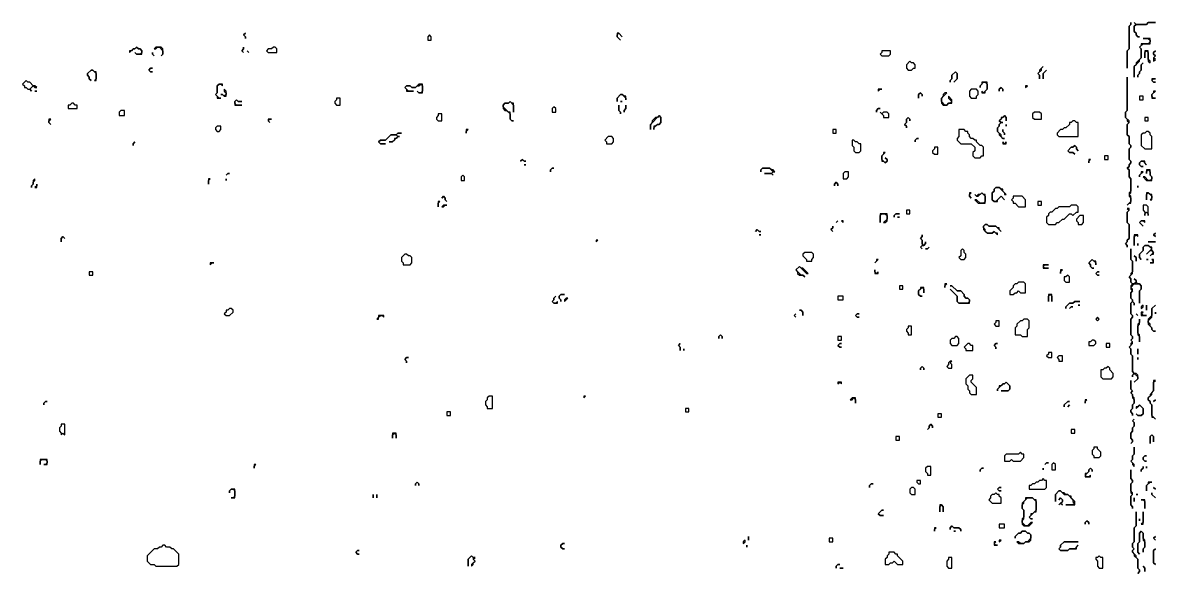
# Model space of a CAD drawing. Header units: metres. Extents: x 0 to 3575, y 1 to 2763.
# Drawn here: x 2929 to 3575, y 2448 to 2762 of the extents above; entities that cross this region are included whole.
import ezdxf

# ---------------------------------------------------------------- set-up
doc = ezdxf.new("R2010")
doc.units = ezdxf.units.M

msp = doc.modelspace()

# ---------------------------------------------------------------- linework, layer by layer
for points in [[(3561, 2762), (3561, 2761), (3560, 2760), (3560, 2747), (3559, 2746), (3559, 2736), (3559, 2746), (3560, 2747), (3560, 2760), (3561, 2761)], [(3563, 2762), (3564, 2761), (3563, 2760), (3563, 2757), (3564, 2756), (3564, 2755), (3565, 2754), (3566, 2754), (3565, 2754), (3564, 2755), (3564, 2756), (3563, 2757), (3563, 2760), (3564, 2761), (3570, 2761), (3571, 2762), (3575, 2762), (3571, 2762), (3570, 2761), (3564, 2761)], [(3056, 2756), (3055, 2755), (3056, 2754), (3056, 2753), (3056, 2754), (3055, 2755)], [(3058, 2754)], [(3161, 2755), (3160, 2754), (3160, 2752), (3162, 2752), (3162, 2754)], [(3268, 2756), (3268, 2754), (3270, 2752), (3268, 2754), (3268, 2755), (3269, 2756), (3271, 2754), (3269, 2756)], [(3568, 2753), (3571, 2753), (3572, 2752), (3572, 2751), (3571, 2750), (3567, 2750), (3567, 2749), (3566, 2748), (3567, 2747), (3567, 2742), (3564, 2739), (3564, 2738), (3563, 2737), (3563, 2731), (3563, 2737), (3566, 2740), (3566, 2741), (3567, 2742), (3567, 2747), (3566, 2748), (3568, 2750), (3572, 2750), (3572, 2753)], [(2994, 2748), (2993, 2747), (2992, 2747), (2991, 2746), (2990, 2746), (2990, 2745), (2992, 2747), (2993, 2747), (2994, 2748), (2995, 2747), (2996, 2747), (2997, 2746), (2997, 2745), (2996, 2744), (2994, 2744), (2993, 2745), (2994, 2744), (2997, 2744), (2997, 2746), (2996, 2747), (2995, 2747)], [(3005, 2748), (3004, 2747), (3005, 2747), (3006, 2748), (3007, 2748), (3009, 2746), (3009, 2744), (3008, 2743), (3009, 2744), (3009, 2747), (3008, 2748)], [(3055, 2748), (3055, 2747), (3054, 2746), (3055, 2745), (3054, 2746), (3055, 2747)], [(3057, 2746), (3058, 2745)], [(3058, 2748)], [(3072, 2748), (3071, 2747), (3069, 2747), (3068, 2746), (3069, 2745), (3074, 2745), (3074, 2747), (3073, 2748)], [(3419, 2746), (3419, 2745), (3418, 2744), (3419, 2743), (3423, 2743), (3424, 2744), (3424, 2746)], [(3569, 2746), (3569, 2742), (3569, 2745), (3570, 2746), (3571, 2745), (3571, 2740), (3572, 2739), (3572, 2740), (3571, 2741), (3571, 2746)], [(3575, 2746), (3574, 2745), (3574, 2744), (3575, 2743), (3574, 2742), (3574, 2740), (3575, 2741), (3574, 2742), (3575, 2743), (3574, 2744), (3574, 2745)], [(3003, 2745), (3003, 2744), (3004, 2743), (3003, 2744)], [(3006, 2745)], [(3435, 2740), (3433, 2738), (3433, 2736), (3434, 2735), (3436, 2735), (3437, 2736), (3438, 2736), (3438, 2738), (3437, 2739), (3436, 2739)], [(2968, 2735), (2966, 2733), (2966, 2732), (2967, 2731), (2967, 2730), (2968, 2729), (2967, 2730), (2967, 2731), (2966, 2732), (2966, 2733), (2968, 2735), (2969, 2735), (2971, 2733), (2971, 2730), (2970, 2729), (2971, 2729), (2971, 2734), (2970, 2734), (2969, 2735)], [(3002, 2736), (3001, 2735), (3002, 2734), (3003, 2734), (3002, 2734), (3001, 2735), (3002, 2736), (3003, 2736)], [(3461, 2734), (3459, 2732), (3459, 2730), (3458, 2729), (3458, 2728), (3458, 2729), (3459, 2730), (3459, 2732), (3461, 2734), (3462, 2733), (3462, 2730), (3460, 2728), (3462, 2730), (3462, 2733)], [(3511, 2737), (3509, 2735), (3509, 2734), (3508, 2733), (3509, 2732), (3509, 2730), (3509, 2732), (3508, 2733), (3510, 2735), (3510, 2736)], [(3513, 2735), (3511, 2733), (3511, 2730), (3511, 2733)], [(3513, 2737)], [(3559, 2734)], [(3568, 2739), (3567, 2738), (3567, 2735), (3566, 2734), (3566, 2733), (3565, 2732), (3565, 2731), (3565, 2732), (3566, 2733), (3566, 2734), (3567, 2735), (3567, 2738)], [(2931, 2729), (2929, 2727), (2930, 2726), (2930, 2725), (2931, 2725), (2932, 2724), (2933, 2724), (2934, 2723), (2933, 2724), (2935, 2726), (2936, 2725), (2937, 2725), (2936, 2726), (2935, 2726), (2933, 2728), (2932, 2728)], [(3041, 2727), (3040, 2726), (3040, 2722), (3039, 2721), (3040, 2720), (3040, 2719), (3042, 2719), (3041, 2719), (3039, 2721), (3040, 2722), (3040, 2726), (3041, 2727), (3042, 2727), (3043, 2726), (3043, 2727)], [(3155, 2727), (3153, 2725), (3151, 2725), (3150, 2726), (3148, 2726), (3147, 2725), (3148, 2724), (3148, 2723), (3152, 2723), (3149, 2723), (3147, 2725), (3148, 2726), (3150, 2726), (3151, 2725), (3153, 2725), (3154, 2726), (3155, 2726), (3156, 2727), (3157, 2726), (3157, 2723), (3156, 2722), (3155, 2722), (3154, 2723), (3155, 2722), (3157, 2722), (3157, 2727)], [(3476, 2728), (3476, 2727), (3475, 2726), (3475, 2725), (3475, 2726), (3477, 2728), (3478, 2728), (3479, 2727), (3479, 2724), (3477, 2722), (3476, 2723), (3476, 2722), (3478, 2722), (3478, 2723), (3479, 2724), (3479, 2728)], [(3559, 2731), (3559, 2712), (3558, 2711), (3558, 2708), (3559, 2707), (3559, 2706), (3560, 2705), (3559, 2704), (3559, 2698), (3560, 2697), (3560, 2693), (3561, 2692), (3561, 2691), (3560, 2690), (3560, 2684), (3561, 2683), (3561, 2682), (3560, 2681), (3560, 2680), (3559, 2679), (3560, 2678), (3560, 2674), (3561, 2673), (3561, 2666), (3560, 2665), (3560, 2663), (3561, 2662), (3561, 2660), (3559, 2658), (3560, 2659), (3561, 2659), (3561, 2663), (3560, 2664), (3561, 2665), (3561, 2673), (3560, 2674), (3560, 2678), (3559, 2679), (3560, 2680), (3560, 2681), (3561, 2682), (3561, 2683), (3560, 2684), (3560, 2690), (3561, 2691), (3561, 2692), (3560, 2693), (3560, 2697), (3559, 2698), (3559, 2704), (3560, 2705), (3560, 2706), (3558, 2708), (3558, 2711), (3559, 2712)], [(3573, 2730), (3573, 2729), (3574, 2728), (3575, 2728), (3574, 2728), (3573, 2729), (3574, 2730), (3575, 2730)], [(2936, 2723), (2937, 2723)], [(3044, 2724), (3044, 2723), (3045, 2722), (3045, 2721), (3044, 2720), (3043, 2721), (3042, 2721), (3043, 2721), (3044, 2720), (3045, 2720), (3045, 2723)], [(3042, 2723)], [(3270, 2721), (3268, 2719), (3268, 2717), (3268, 2719), (3270, 2721), (3271, 2721), (3273, 2719), (3273, 2718), (3273, 2720), (3272, 2720), (3271, 2721)], [(3417, 2724), (3417, 2723), (3418, 2724), (3419, 2724)], [(3419, 2722)], [(3441, 2722), (3440, 2721), (3440, 2719), (3440, 2721), (3441, 2722), (3442, 2721), (3442, 2720), (3442, 2721)], [(3455, 2722), (3454, 2721), (3454, 2720), (3453, 2719), (3453, 2716), (3454, 2715), (3456, 2715), (3457, 2716), (3459, 2716), (3459, 2718), (3457, 2720), (3457, 2719), (3459, 2717), (3458, 2716), (3457, 2716), (3456, 2715), (3455, 2715), (3453, 2717), (3453, 2719), (3456, 2722)], [(3470, 2724), (3469, 2723), (3469, 2720), (3470, 2719), (3473, 2719), (3473, 2720), (3474, 2721), (3474, 2723), (3473, 2724)], [(3487, 2725), (3486, 2724), (3486, 2723), (3486, 2724), (3487, 2725), (3488, 2724), (3488, 2723), (3488, 2724)], [(3501, 2726), (3501, 2725), (3502, 2726)], [(3566, 2720), (3566, 2718), (3568, 2718), (3568, 2720)], [(3574, 2723), (3574, 2722), (3573, 2721), (3573, 2719), (3575, 2719), (3574, 2719), (3573, 2720), (3573, 2721), (3575, 2723)], [(2957, 2716), (2956, 2715), (2955, 2715), (2955, 2713), (2960, 2713), (2960, 2715), (2959, 2715), (2958, 2716)], [(3051, 2718), (3050, 2717), (3050, 2715), (3054, 2715), (3051, 2715), (3050, 2716), (3050, 2717), (3051, 2718), (3052, 2717), (3054, 2717), (3052, 2717)], [(3108, 2719), (3108, 2718), (3107, 2717), (3107, 2716), (3108, 2715), (3110, 2715), (3110, 2719)], [(3207, 2717), (3206, 2716), (3204, 2716), (3203, 2715), (3203, 2713), (3204, 2712), (3205, 2712), (3207, 2710), (3207, 2707), (3208, 2706), (3209, 2706), (3208, 2706), (3207, 2707), (3207, 2711), (3206, 2711), (3203, 2714), (3203, 2715), (3204, 2716), (3206, 2716), (3207, 2717), (3209, 2715), (3209, 2711), (3209, 2716), (3208, 2716)], [(3232, 2714), (3231, 2713), (3231, 2711), (3233, 2711), (3233, 2713)], [(3269, 2715), (3269, 2712), (3270, 2711), (3270, 2710), (3270, 2711), (3269, 2712)], [(3270, 2717), (3271, 2717)], [(3271, 2715)], [(3273, 2715), (3273, 2713), (3272, 2712), (3272, 2711), (3272, 2712), (3273, 2713)], [(2944, 2707), (2944, 2705), (2945, 2704), (2944, 2705), (2944, 2706), (2945, 2707)], [(2985, 2712), (2984, 2711), (2984, 2709), (2987, 2709), (2987, 2712)], [(3069, 2707), (3069, 2706), (3070, 2705), (3069, 2706), (3070, 2707), (3071, 2707)], [(3166, 2710), (3166, 2709), (3165, 2708), (3165, 2707), (3166, 2706), (3168, 2706), (3168, 2710)], [(3292, 2709), (3291, 2708), (3290, 2708), (3288, 2706), (3288, 2705), (3287, 2704), (3287, 2701), (3287, 2704), (3292, 2709), (3293, 2708), (3293, 2705), (3292, 2704), (3291, 2704), (3290, 2703), (3289, 2703), (3289, 2701), (3289, 2702), (3291, 2704), (3292, 2704), (3293, 2705), (3293, 2708)], [(3417, 2713), (3416, 2712), (3416, 2711), (3416, 2712), (3417, 2713), (3418, 2713)], [(3418, 2711), (3420, 2709), (3420, 2708), (3423, 2708), (3423, 2710), (3422, 2711), (3420, 2711), (3419, 2710)], [(3434, 2708), (3433, 2707), (3433, 2705), (3432, 2704), (3433, 2703), (3433, 2702), (3433, 2703), (3432, 2704), (3433, 2705), (3433, 2707), (3434, 2708), (3435, 2707), (3435, 2706), (3435, 2707)], [(3489, 2709), (3488, 2708), (3487, 2708), (3487, 2707), (3486, 2706), (3487, 2705), (3486, 2704), (3486, 2703), (3485, 2702), (3485, 2700), (3486, 2699), (3486, 2698), (3488, 2696), (3489, 2696), (3488, 2696), (3487, 2697), (3487, 2698), (3485, 2700), (3485, 2702), (3486, 2703), (3486, 2704), (3487, 2705), (3488, 2705), (3487, 2705), (3486, 2706), (3489, 2709), (3490, 2708), (3490, 2706), (3490, 2708)], [(3506, 2711), (3505, 2710), (3505, 2708), (3506, 2707), (3510, 2707), (3510, 2710), (3509, 2711)], [(3569, 2708), (3569, 2706), (3571, 2706), (3571, 2708)], [(2946, 2702)], [(2947, 2705)], [(3040, 2703), (3039, 2702), (3039, 2701), (3040, 2700), (3041, 2700), (3042, 2701), (3042, 2703)], [(3182, 2701), (3182, 2699), (3182, 2700), (3183, 2701)], [(3391, 2701), (3391, 2699), (3393, 2699), (3393, 2701)], [(3463, 2701), (3463, 2697), (3462, 2696), (3462, 2695), (3464, 2693), (3470, 2693), (3472, 2691), (3472, 2689), (3471, 2688), (3471, 2686), (3472, 2685), (3475, 2685), (3476, 2686), (3477, 2686), (3477, 2691), (3476, 2692), (3475, 2692), (3473, 2694), (3473, 2695), (3472, 2695), (3471, 2696), (3470, 2696), (3469, 2697), (3469, 2698), (3468, 2699), (3468, 2700), (3467, 2700), (3466, 2701)], [(3488, 2701), (3488, 2700), (3489, 2699), (3489, 2698), (3489, 2699), (3488, 2700)], [(3490, 2704), (3490, 2703)], [(3528, 2706), (3527, 2705), (3526, 2705), (3526, 2704), (3524, 2702), (3523, 2702), (3522, 2701), (3521, 2701), (3519, 2699), (3519, 2698), (3520, 2697), (3531, 2697), (3531, 2705), (3530, 2705), (3529, 2706)], [(2993, 2694), (2992, 2693), (2992, 2692), (2992, 2693)], [(2995, 2695)], [(3143, 2699), (3142, 2698), (3139, 2698), (3136, 2695), (3133, 2695), (3132, 2694), (3133, 2693), (3136, 2693), (3133, 2693), (3132, 2694), (3133, 2695), (3136, 2695), (3139, 2698), (3142, 2698), (3143, 2697), (3142, 2696), (3141, 2696), (3141, 2695), (3140, 2694), (3138, 2694), (3140, 2694), (3143, 2697), (3144, 2697), (3143, 2697), (3142, 2698), (3143, 2699), (3145, 2699)], [(3263, 2697), (3261, 2695), (3262, 2694), (3262, 2693), (3265, 2693), (3266, 2694), (3266, 2696), (3265, 2697)], [(3396, 2694)], [(3398, 2696)], [(3402, 2695), (3402, 2692), (3403, 2691), (3403, 2689), (3404, 2688), (3406, 2688), (3407, 2689), (3407, 2693), (3406, 2693), (3405, 2694), (3404, 2694), (3403, 2695)], [(3439, 2696), (3438, 2695), (3438, 2694), (3438, 2695), (3439, 2696), (3440, 2696)], [(3440, 2694)], [(3488, 2694), (3488, 2693), (3490, 2693), (3490, 2694), (3489, 2693)], [(3570, 2700), (3569, 2699), (3568, 2699), (3567, 2698), (3567, 2692), (3569, 2690), (3573, 2690), (3573, 2697), (3572, 2698), (3572, 2699), (3571, 2700)], [(3420, 2688), (3420, 2687), (3419, 2686), (3419, 2683), (3420, 2683), (3421, 2682), (3422, 2683), (3422, 2684), (3421, 2685), (3422, 2684), (3422, 2683), (3421, 2682), (3419, 2684), (3419, 2686), (3421, 2688)], [(3449, 2691), (3449, 2690), (3448, 2689), (3448, 2688), (3449, 2687), (3451, 2687), (3451, 2691)], [(3529, 2692), (3528, 2691), (3527, 2691), (3525, 2689), (3526, 2688), (3528, 2688), (3529, 2687), (3528, 2688), (3526, 2688), (3525, 2689), (3527, 2691), (3528, 2691), (3529, 2692), (3530, 2691), (3530, 2690), (3531, 2689), (3530, 2690), (3530, 2691)], [(3214, 2684), (3213, 2683), (3214, 2684), (3215, 2683), (3216, 2683), (3215, 2683)], [(3215, 2681), (3216, 2681)], [(3531, 2687)], [(3537, 2684), (3537, 2682), (3537, 2683), (3538, 2684)], [(3546, 2686), (3546, 2684), (3548, 2684), (3548, 2686)], [(3567, 2683), (3566, 2682), (3566, 2681), (3567, 2680), (3568, 2680), (3567, 2680), (3566, 2681), (3566, 2682), (3567, 2683), (3568, 2683), (3570, 2681), (3569, 2682), (3569, 2683)], [(3046, 2676), (3045, 2675), (3046, 2676), (3047, 2676)], [(3180, 2675), (3179, 2674), (3179, 2672), (3181, 2672), (3181, 2674)], [(3231, 2679), (3230, 2678), (3230, 2677), (3230, 2678), (3231, 2679), (3232, 2679)], [(3232, 2677)], [(3351, 2679), (3350, 2678), (3350, 2677), (3350, 2678), (3351, 2679), (3355, 2679), (3357, 2677), (3356, 2676), (3352, 2676), (3356, 2676), (3357, 2675), (3356, 2676), (3357, 2677), (3358, 2677), (3357, 2678), (3356, 2678), (3355, 2679)], [(3359, 2675)], [(3398, 2677), (3397, 2676), (3397, 2673), (3399, 2673), (3400, 2674), (3400, 2677)], [(3567, 2677), (3567, 2676), (3566, 2675), (3566, 2674), (3566, 2675), (3568, 2677)], [(3570, 2678), (3570, 2676), (3570, 2677), (3571, 2678), (3572, 2677), (3572, 2675), (3573, 2674), (3573, 2673), (3572, 2672), (3571, 2672), (3569, 2674), (3568, 2674), (3570, 2672), (3573, 2672), (3573, 2674), (3572, 2675), (3572, 2678)], [(2936, 2673), (2935, 2672), (2935, 2670), (2934, 2669), (2934, 2668), (2934, 2669), (2935, 2670), (2935, 2671), (2936, 2672)], [(2937, 2670), (2937, 2669), (2936, 2668), (2937, 2668)], [(3035, 2673), (3035, 2670), (3035, 2672), (3036, 2673)], [(3037, 2671)], [(3045, 2673), (3045, 2672)], [(3393, 2671), (3392, 2670), (3392, 2669), (3392, 2670), (3393, 2671), (3394, 2670), (3394, 2669), (3394, 2670)], [(3484, 2668), (3483, 2667), (3483, 2666), (3482, 2665), (3482, 2661), (3483, 2660), (3485, 2660), (3485, 2661), (3487, 2663), (3489, 2661), (3487, 2663), (3484, 2660), (3483, 2660), (3482, 2661), (3482, 2665), (3483, 2666), (3483, 2667), (3484, 2668), (3486, 2668), (3489, 2665), (3489, 2664), (3490, 2664), (3488, 2666), (3488, 2667), (3487, 2667), (3486, 2668)], [(3565, 2671)], [(3565, 2669), (3565, 2668)], [(3169, 2663), (3168, 2662), (3169, 2663), (3170, 2662), (3170, 2661), (3171, 2660), (3170, 2661), (3170, 2662)], [(3462, 2662)], [(3464, 2662)], [(3469, 2665), (3469, 2663), (3470, 2662), (3469, 2663), (3469, 2664), (3470, 2665)], [(3476, 2665), (3475, 2664), (3474, 2664), (3473, 2663), (3472, 2664), (3473, 2663), (3474, 2663), (3476, 2665), (3478, 2663), (3478, 2660), (3477, 2659), (3475, 2659), (3473, 2661), (3472, 2661), (3474, 2659), (3478, 2659), (3478, 2664), (3477, 2664)], [(3494, 2663), (3494, 2662), (3493, 2661), (3494, 2660), (3494, 2659), (3495, 2659), (3497, 2657), (3501, 2657), (3501, 2661), (3499, 2663)], [(3570, 2665), (3570, 2661), (3570, 2664), (3571, 2665), (3573, 2663), (3573, 2662), (3572, 2661), (3573, 2661), (3573, 2664), (3572, 2664), (3571, 2665)], [(3166, 2660), (3166, 2657), (3166, 2659), (3167, 2660)], [(3169, 2658), (3168, 2657), (3169, 2657), (3170, 2658), (3171, 2658)], [(3462, 2660)], [(3464, 2660)], [(3508, 2660), (3508, 2658), (3510, 2658), (3510, 2660)], [(3527, 2658), (3526, 2657), (3520, 2657), (3519, 2656), (3518, 2656), (3516, 2654), (3515, 2654), (3514, 2653), (3514, 2652), (3513, 2651), (3513, 2648), (3514, 2647), (3518, 2647), (3519, 2648), (3520, 2648), (3522, 2650), (3523, 2650), (3526, 2653), (3527, 2653), (3528, 2652), (3530, 2654), (3531, 2654), (3531, 2657), (3530, 2658)], [(3559, 2656), (3560, 2655), (3559, 2654), (3559, 2648), (3560, 2647), (3560, 2639), (3559, 2638), (3559, 2637), (3558, 2636), (3559, 2635), (3559, 2634), (3559, 2635), (3558, 2636), (3559, 2637), (3559, 2638), (3560, 2639), (3560, 2647), (3559, 2648), (3559, 2654), (3560, 2655), (3560, 2656)], [(3568, 2658), (3568, 2655), (3569, 2654), (3569, 2652), (3569, 2653), (3570, 2654), (3571, 2653), (3571, 2652), (3571, 2657), (3570, 2658)], [(3394, 2649), (3393, 2648)], [(3396, 2649), (3397, 2648), (3397, 2649)], [(3418, 2653), (3418, 2648), (3418, 2652), (3419, 2653), (3421, 2653), (3422, 2652), (3422, 2650), (3420, 2648), (3421, 2648), (3422, 2649), (3422, 2653)], [(3427, 2653), (3426, 2652), (3426, 2651), (3426, 2652), (3427, 2653), (3429, 2653)], [(3428, 2651), (3429, 2651)], [(3433, 2655), (3433, 2653), (3435, 2653), (3435, 2655)], [(3532, 2652), (3530, 2650), (3530, 2649), (3531, 2648), (3531, 2647), (3533, 2647), (3534, 2648), (3534, 2652)], [(3567, 2649), (3566, 2648), (3568, 2646), (3566, 2648), (3567, 2649), (3568, 2649), (3569, 2648), (3569, 2649)], [(3348, 2644), (3347, 2643), (3348, 2644), (3349, 2643), (3350, 2643), (3349, 2643)], [(3391, 2646), (3391, 2645), (3390, 2644), (3391, 2643), (3390, 2644), (3391, 2645)], [(3393, 2644)], [(3395, 2644)], [(3478, 2647), (3477, 2646), (3477, 2644), (3479, 2642), (3482, 2642), (3483, 2643), (3485, 2641), (3485, 2642), (3484, 2642), (3483, 2643), (3482, 2642), (3479, 2642), (3478, 2643), (3478, 2644), (3477, 2645), (3477, 2646), (3478, 2647), (3479, 2647), (3480, 2646), (3484, 2646), (3487, 2643), (3486, 2644), (3486, 2645), (3485, 2645), (3484, 2646), (3480, 2646), (3479, 2647)], [(2952, 2640), (2951, 2639), (2951, 2637), (2951, 2639), (2952, 2640), (2953, 2639)], [(3256, 2638), (3256, 2637), (3257, 2638)], [(3349, 2641), (3350, 2641)], [(3442, 2641), (3442, 2640), (3441, 2639), (3442, 2638), (3442, 2635), (3441, 2634), (3442, 2633), (3441, 2634), (3442, 2635), (3443, 2635), (3444, 2636), (3444, 2637), (3444, 2636), (3443, 2635), (3442, 2636), (3442, 2638), (3441, 2639), (3442, 2640)], [(3444, 2641)], [(3446, 2636)], [(3487, 2641)], [(3563, 2641), (3563, 2635), (3563, 2640), (3564, 2641), (3565, 2640), (3565, 2641)], [(3565, 2636), (3565, 2635)], [(3571, 2637), (3575, 2637)], [(3575, 2642), (3574, 2641), (3575, 2640), (3574, 2641)], [(3147, 2630), (3145, 2628), (3145, 2626), (3146, 2625), (3146, 2624), (3150, 2624), (3151, 2625), (3151, 2628), (3150, 2629), (3149, 2629), (3148, 2630)], [(3375, 2631), (3374, 2630), (3374, 2629), (3376, 2627), (3376, 2626), (3379, 2626), (3379, 2627), (3380, 2628), (3380, 2630), (3379, 2631)], [(3446, 2634), (3445, 2633), (3444, 2633), (3445, 2633)], [(3465, 2633), (3464, 2632), (3464, 2629), (3463, 2628), (3464, 2627), (3466, 2627), (3467, 2628), (3467, 2630), (3466, 2631), (3466, 2632)], [(3561, 2633), (3561, 2627), (3562, 2626), (3562, 2620), (3561, 2619), (3561, 2618), (3560, 2617), (3561, 2616), (3561, 2614), (3562, 2613), (3561, 2612), (3561, 2610), (3562, 2609), (3561, 2608), (3561, 2605), (3562, 2604), (3562, 2603), (3561, 2602), (3561, 2596), (3562, 2595), (3562, 2594), (3561, 2593), (3561, 2584), (3562, 2583), (3562, 2582), (3561, 2581), (3562, 2580), (3561, 2579), (3561, 2578), (3560, 2577), (3561, 2576), (3561, 2573), (3562, 2572), (3562, 2563), (3563, 2562), (3562, 2561), (3562, 2560), (3562, 2561), (3563, 2562), (3565, 2560), (3565, 2559), (3563, 2557), (3565, 2559), (3565, 2561), (3564, 2562), (3563, 2562), (3562, 2563), (3562, 2572), (3561, 2573), (3561, 2576), (3560, 2577), (3562, 2579), (3562, 2580), (3561, 2581), (3562, 2582), (3562, 2583), (3561, 2584), (3561, 2593), (3562, 2594), (3562, 2595), (3561, 2596), (3561, 2602), (3562, 2603), (3563, 2602), (3563, 2601), (3563, 2602), (3562, 2603), (3562, 2604), (3561, 2605), (3561, 2608), (3562, 2609), (3562, 2610), (3561, 2611), (3563, 2613), (3566, 2613), (3567, 2612), (3567, 2610), (3566, 2609), (3566, 2602), (3566, 2609), (3567, 2610), (3567, 2612), (3566, 2613), (3565, 2613), (3564, 2614), (3564, 2615), (3563, 2616), (3564, 2615), (3564, 2614), (3563, 2613), (3562, 2613), (3561, 2614), (3561, 2616), (3560, 2617), (3562, 2619), (3562, 2626), (3561, 2627)], [(3569, 2635), (3568, 2634), (3568, 2632), (3566, 2630), (3566, 2628), (3567, 2627), (3566, 2628), (3566, 2630), (3568, 2632), (3568, 2634), (3569, 2635), (3571, 2635), (3573, 2633), (3570, 2630), (3572, 2632), (3573, 2632), (3574, 2631), (3572, 2629), (3573, 2630), (3574, 2630), (3574, 2631), (3573, 2632), (3573, 2634), (3572, 2634), (3571, 2635)], [(3575, 2633)], [(3036, 2625), (3036, 2624), (3037, 2625), (3038, 2625)], [(3372, 2623), (3370, 2621), (3371, 2620), (3371, 2619), (3372, 2618), (3374, 2618), (3375, 2617), (3374, 2618), (3373, 2618), (3370, 2621), (3372, 2623), (3376, 2619), (3377, 2619), (3374, 2622), (3373, 2622)], [(3416, 2627), (3416, 2626), (3415, 2625), (3417, 2627)], [(3511, 2624), (3511, 2622), (3514, 2622), (3512, 2622), (3511, 2623), (3512, 2624), (3514, 2624)], [(3539, 2627), (3537, 2625), (3538, 2624), (3538, 2623), (3539, 2622), (3540, 2622), (3539, 2622), (3538, 2623), (3538, 2624), (3537, 2625), (3539, 2627), (3541, 2625), (3541, 2624), (3541, 2626), (3540, 2626)], [(3563, 2629), (3564, 2628), (3564, 2626), (3564, 2628)], [(3570, 2627), (3571, 2627)], [(3573, 2627), (3574, 2626), (3573, 2625), (3572, 2625), (3574, 2625), (3574, 2627)], [(2967, 2620), (2967, 2618), (2969, 2618), (2969, 2620)], [(3377, 2617)], [(3415, 2621), (3415, 2619), (3417, 2619), (3417, 2620), (3416, 2619), (3415, 2620)], [(3521, 2621), (3521, 2619), (3521, 2620), (3522, 2621)], [(3525, 2618), (3524, 2617), (3523, 2617), (3523, 2615), (3524, 2614), (3526, 2614), (3526, 2617)], [(3542, 2620), (3541, 2619), (3542, 2618), (3543, 2618), (3542, 2618), (3541, 2619), (3542, 2620), (3543, 2620)], [(3429, 2612), (3429, 2610), (3431, 2610), (3431, 2612)], [(3441, 2611), (3441, 2610), (3440, 2609), (3440, 2607), (3441, 2606), (3442, 2606), (3441, 2606), (3440, 2607), (3440, 2609), (3442, 2611), (3443, 2610), (3443, 2608), (3443, 2611)], [(3455, 2613), (3455, 2611), (3455, 2612), (3456, 2613)], [(3458, 2612), (3459, 2612), (3462, 2609), (3464, 2609), (3466, 2607), (3466, 2606), (3467, 2605), (3468, 2605), (3469, 2604), (3469, 2603), (3468, 2602), (3463, 2602), (3462, 2603), (3462, 2606), (3458, 2610), (3462, 2606), (3462, 2603), (3463, 2602), (3469, 2602), (3469, 2604), (3468, 2605), (3467, 2605), (3466, 2606), (3466, 2607), (3464, 2609), (3462, 2609), (3459, 2612)], [(3497, 2614), (3496, 2613), (3495, 2613), (3494, 2612), (3494, 2611), (3492, 2609), (3492, 2607), (3494, 2607), (3495, 2608), (3496, 2608), (3497, 2609), (3498, 2608), (3501, 2608), (3501, 2613), (3500, 2614)], [(3233, 2606), (3232, 2605), (3232, 2604), (3231, 2603), (3232, 2602), (3234, 2602), (3234, 2603), (3233, 2602), (3232, 2602), (3231, 2603), (3232, 2604), (3232, 2605)], [(3236, 2607), (3235, 2606), (3235, 2605), (3236, 2604), (3236, 2603), (3236, 2604), (3235, 2605), (3235, 2606), (3236, 2607), (3238, 2607)], [(3239, 2605), (3238, 2604), (3238, 2603), (3240, 2605)], [(3240, 2607)], [(3394, 2606), (3394, 2604), (3397, 2604), (3397, 2606)], [(3514, 2607), (3514, 2603), (3514, 2606), (3515, 2607), (3516, 2606), (3516, 2603), (3516, 2607)], [(3047, 2599), (3046, 2598), (3045, 2598), (3045, 2597), (3044, 2596), (3045, 2595), (3047, 2595), (3049, 2597), (3049, 2598), (3048, 2599)], [(3372, 2598), (3373, 2598), (3374, 2597), (3374, 2595), (3374, 2597), (3373, 2598)], [(3529, 2603), (3528, 2602), (3526, 2602), (3524, 2600), (3524, 2599), (3524, 2600), (3526, 2602), (3528, 2602), (3529, 2603), (3532, 2603)], [(3527, 2600), (3526, 2599), (3527, 2600), (3528, 2600)], [(3531, 2601), (3532, 2601)], [(3565, 2599)], [(3568, 2601), (3567, 2600), (3567, 2599), (3568, 2600)], [(3567, 2597), (3567, 2595), (3570, 2595), (3568, 2595), (3567, 2596), (3568, 2597)], [(3570, 2601), (3570, 2598)], [(3575, 2601), (3573, 2599), (3573, 2595), (3571, 2593), (3571, 2590), (3573, 2588), (3573, 2587), (3574, 2586), (3575, 2586), (3574, 2586), (3573, 2587), (3573, 2588), (3572, 2589), (3572, 2590), (3571, 2591), (3571, 2592), (3573, 2594), (3573, 2599)], [(3575, 2597), (3575, 2596)], [(3132, 2595), (3132, 2594), (3131, 2593), (3132, 2593), (3132, 2594), (3133, 2595), (3134, 2595), (3135, 2594), (3135, 2595)], [(3131, 2591)], [(3133, 2591)], [(3370, 2596), (3369, 2595), (3370, 2594), (3369, 2595)], [(3372, 2596)], [(3372, 2594)], [(3405, 2596), (3404, 2595), (3405, 2594), (3406, 2594), (3405, 2594), (3404, 2595), (3405, 2596), (3406, 2596)], [(3484, 2592), (3484, 2591), (3483, 2590), (3484, 2589), (3486, 2589), (3486, 2592)], [(3500, 2593), (3499, 2592), (3498, 2592), (3496, 2590), (3496, 2589), (3495, 2588), (3495, 2584), (3498, 2584), (3499, 2583), (3502, 2583), (3502, 2587), (3503, 2588), (3503, 2592), (3502, 2593)], [(3542, 2594), (3541, 2593), (3542, 2592), (3543, 2593)], [(3545, 2592)], [(3564, 2596), (3565, 2595)], [(3566, 2593), (3566, 2591), (3565, 2590), (3565, 2584), (3566, 2583), (3566, 2580), (3566, 2584), (3565, 2585), (3565, 2589), (3566, 2590)], [(3327, 2584), (3326, 2583), (3326, 2582), (3326, 2583), (3327, 2584), (3328, 2583), (3328, 2582), (3328, 2583)], [(3434, 2589), (3434, 2588), (3433, 2587), (3433, 2586), (3434, 2585), (3434, 2584), (3436, 2584), (3436, 2589)], [(3304, 2579), (3303, 2578), (3304, 2577), (3304, 2575), (3304, 2577), (3303, 2578)], [(3306, 2579)], [(3394, 2583), (3394, 2581), (3396, 2581), (3396, 2583)], [(3395, 2579), (3394, 2578), (3395, 2577), (3396, 2577), (3395, 2577), (3394, 2578), (3395, 2579), (3396, 2579)], [(3461, 2583), (3460, 2582), (3459, 2582), (3458, 2581), (3458, 2579), (3459, 2578), (3462, 2578), (3463, 2579), (3463, 2582), (3462, 2583)], [(3468, 2579), (3466, 2577), (3467, 2576), (3467, 2575), (3471, 2575), (3471, 2578), (3470, 2578), (3469, 2579)], [(3484, 2579), (3483, 2578), (3484, 2577), (3484, 2576), (3484, 2577), (3483, 2578), (3484, 2579), (3485, 2579)], [(3539, 2581), (3538, 2580), (3537, 2580), (3537, 2578), (3540, 2578), (3541, 2579), (3541, 2580), (3540, 2581)], [(3547, 2579), (3547, 2577), (3549, 2577), (3549, 2579)], [(3306, 2576), (3306, 2575)], [(3514, 2574), (3514, 2573), (3513, 2572), (3514, 2571), (3516, 2571), (3516, 2574)], [(3520, 2572), (3519, 2571), (3520, 2570), (3520, 2569), (3522, 2569), (3522, 2572)], [(3565, 2576), (3565, 2573)], [(3148, 2571), (3147, 2570), (3148, 2569), (3148, 2568), (3148, 2569), (3147, 2570), (3148, 2571), (3149, 2571)], [(3442, 2566), (3441, 2565), (3441, 2564), (3441, 2565), (3442, 2566), (3443, 2565), (3443, 2564), (3443, 2565)], [(3458, 2569), (3457, 2568), (3457, 2567), (3456, 2566), (3457, 2565), (3459, 2565), (3459, 2567), (3458, 2568), (3459, 2569)], [(3548, 2566), (3547, 2565), (3546, 2565), (3545, 2564), (3544, 2564), (3544, 2560), (3545, 2559), (3550, 2559), (3551, 2560), (3551, 2562), (3549, 2564), (3549, 2565)], [(3565, 2571), (3565, 2570)], [(3469, 2561), (3467, 2559), (3467, 2556), (3468, 2555), (3468, 2553), (3469, 2552), (3469, 2551), (3470, 2550), (3473, 2550), (3473, 2554), (3470, 2557), (3470, 2558), (3471, 2559), (3471, 2561)], [(3392, 2554)], [(3394, 2557), (3394, 2556), (3395, 2557), (3396, 2556), (3396, 2557)], [(3396, 2554)], [(3490, 2557), (3489, 2556), (3488, 2556), (3487, 2555), (3486, 2555), (3486, 2554), (3485, 2553), (3485, 2552), (3485, 2553), (3488, 2556), (3489, 2556), (3490, 2557), (3492, 2555), (3492, 2553), (3491, 2552), (3487, 2552), (3491, 2552), (3492, 2553), (3492, 2555)], [(3561, 2558), (3561, 2553), (3562, 2552), (3561, 2551), (3562, 2550), (3562, 2548), (3563, 2547), (3563, 2545), (3562, 2544), (3562, 2542), (3561, 2541), (3561, 2540), (3562, 2539), (3562, 2538), (3562, 2539), (3561, 2540), (3561, 2541), (3562, 2542), (3562, 2544), (3563, 2545), (3563, 2548), (3562, 2549), (3562, 2550), (3561, 2551), (3562, 2552), (3561, 2553)], [(3574, 2558), (3574, 2552), (3572, 2550), (3572, 2549), (3571, 2548), (3571, 2547), (3572, 2546), (3572, 2545), (3573, 2544), (3573, 2537), (3574, 2537), (3575, 2536), (3573, 2538), (3573, 2544), (3572, 2545), (3572, 2546), (3571, 2547), (3571, 2548), (3573, 2550), (3573, 2551), (3574, 2552), (3574, 2557), (3575, 2558)], [(2942, 2546), (2941, 2545), (2941, 2544), (2941, 2545), (2942, 2546), (2943, 2546)], [(3195, 2549), (3194, 2548), (3194, 2547), (3193, 2546), (3193, 2544), (3194, 2543), (3194, 2542), (3197, 2542), (3197, 2549)], [(3249, 2549), (3249, 2548), (3250, 2549)], [(3402, 2548), (3401, 2547), (3402, 2547), (3403, 2548), (3404, 2547), (3404, 2545), (3404, 2548)], [(3525, 2546), (3523, 2544), (3523, 2543), (3523, 2544), (3525, 2546), (3526, 2546)], [(3535, 2547), (3535, 2545), (3535, 2546), (3536, 2547)], [(3575, 2547), (3574, 2546)], [(3575, 2549)], [(2943, 2544)], [(3171, 2540), (3171, 2538), (3173, 2538), (3173, 2540)], [(3307, 2542), (3307, 2540), (3309, 2540), (3309, 2542)], [(3400, 2544)], [(3400, 2542)], [(3400, 2540)], [(3402, 2544)], [(3402, 2540)], [(3403, 2542)], [(3451, 2539), (3451, 2537), (3453, 2537), (3453, 2539)], [(3526, 2544), (3525, 2543)], [(3566, 2544), (3565, 2543), (3564, 2543), (3564, 2542), (3566, 2544), (3568, 2542), (3568, 2539), (3567, 2538), (3565, 2538), (3564, 2539), (3565, 2538), (3567, 2538), (3568, 2539), (3568, 2542)], [(3575, 2539)], [(2951, 2533), (2951, 2532), (2950, 2531), (2950, 2529), (2951, 2528), (2951, 2527), (2952, 2528), (2953, 2527), (2953, 2533)], [(3447, 2533), (3446, 2532), (3446, 2531), (3445, 2530), (3446, 2531), (3446, 2532), (3447, 2533), (3448, 2532), (3448, 2531), (3448, 2532)], [(3563, 2536), (3562, 2535), (3563, 2534), (3563, 2532), (3562, 2531), (3562, 2529), (3561, 2528), (3561, 2525), (3562, 2524), (3562, 2523), (3561, 2522), (3562, 2523), (3562, 2524), (3561, 2525), (3561, 2528), (3562, 2529), (3562, 2531), (3563, 2532), (3563, 2534), (3562, 2535)], [(3140, 2528), (3140, 2525), (3140, 2527), (3141, 2528), (3142, 2527), (3142, 2525), (3142, 2528)], [(3427, 2526), (3427, 2524), (3429, 2524), (3429, 2526)], [(3527, 2530), (3527, 2528), (3529, 2528), (3529, 2530)], [(3573, 2527), (3572, 2526), (3572, 2522), (3572, 2526), (3573, 2527), (3574, 2526), (3574, 2523), (3574, 2526)], [(3540, 2520), (3540, 2519), (3539, 2518), (3539, 2516), (3540, 2515), (3540, 2514), (3543, 2514), (3544, 2515), (3544, 2517), (3542, 2519), (3542, 2520)], [(3563, 2520), (3563, 2516), (3562, 2515), (3562, 2513), (3561, 2512), (3562, 2511), (3562, 2510), (3563, 2509), (3563, 2510), (3561, 2512), (3562, 2513), (3562, 2515), (3563, 2516)], [(2939, 2513), (2939, 2510), (2939, 2512), (2940, 2513), (2942, 2513), (2943, 2512), (2943, 2511), (2942, 2510), (2941, 2510), (2943, 2510), (2943, 2513)], [(3016, 2515)], [(3016, 2513)], [(3018, 2515)], [(3018, 2513)], [(3024, 2519)], [(3026, 2519)], [(3498, 2517), (3497, 2516), (3490, 2516), (3489, 2515), (3489, 2512), (3492, 2512), (3493, 2513), (3494, 2512), (3498, 2512), (3500, 2514), (3500, 2516), (3499, 2516)], [(3569, 2515), (3568, 2514), (3568, 2513), (3569, 2512), (3570, 2512), (3569, 2512), (3568, 2513), (3568, 2514), (3569, 2515), (3570, 2515)], [(3061, 2510), (3061, 2508), (3061, 2509), (3062, 2510)], [(3445, 2509), (3444, 2508), (3444, 2506), (3445, 2505), (3445, 2504), (3447, 2504), (3447, 2509)], [(3476, 2508), (3475, 2507), (3475, 2506), (3475, 2507), (3476, 2508), (3477, 2508)], [(3511, 2508), (3511, 2507)], [(3513, 2511), (3512, 2510), (3513, 2511), (3514, 2511)], [(3513, 2507)], [(3514, 2509)], [(3517, 2511), (3516, 2510), (3516, 2507), (3518, 2507), (3518, 2510)], [(3538, 2508), (3537, 2507), (3537, 2506), (3536, 2505), (3535, 2505), (3535, 2503), (3538, 2503), (3538, 2504), (3537, 2503), (3536, 2503), (3535, 2504), (3537, 2506), (3537, 2507), (3538, 2508), (3539, 2507), (3539, 2506), (3539, 2507)], [(3561, 2507), (3561, 2502), (3562, 2501), (3562, 2500), (3561, 2499), (3561, 2494), (3562, 2493), (3561, 2492), (3561, 2487), (3562, 2486), (3562, 2485), (3562, 2486), (3561, 2487), (3561, 2492), (3562, 2493), (3562, 2494), (3561, 2495), (3561, 2499), (3562, 2500), (3562, 2501), (3561, 2502)], [(3563, 2507)], [(3568, 2509), (3568, 2508), (3567, 2507), (3567, 2506), (3567, 2507), (3568, 2508)], [(3570, 2509), (3570, 2508)], [(3304, 2502)], [(3439, 2501), (3439, 2500), (3440, 2499), (3441, 2499), (3441, 2501)], [(3477, 2506)], [(3511, 2502), (3510, 2501), (3509, 2501), (3508, 2500), (3507, 2500), (3506, 2499), (3505, 2499), (3504, 2498), (3503, 2498), (3503, 2496), (3512, 2496), (3513, 2497), (3513, 2501), (3512, 2501)], [(3569, 2506)], [(3048, 2496), (3047, 2495), (3047, 2494), (3047, 2495), (3048, 2496), (3049, 2496), (3050, 2495), (3050, 2492), (3049, 2491), (3048, 2491), (3050, 2491), (3050, 2496)], [(3154, 2500), (3153, 2499), (3153, 2498), (3153, 2499), (3154, 2500), (3155, 2499), (3155, 2498), (3155, 2499)], [(3303, 2500)], [(3305, 2500)], [(3413, 2499), (3412, 2498), (3412, 2497), (3412, 2498), (3413, 2499), (3414, 2499)], [(3414, 2497)], [(3436, 2497), (3435, 2496), (3435, 2494), (3436, 2493), (3438, 2493), (3438, 2496), (3437, 2497)], [(3484, 2494), (3483, 2493), (3482, 2493), (3481, 2492), (3481, 2491), (3480, 2490), (3482, 2488), (3487, 2488), (3487, 2491), (3486, 2492), (3486, 2493), (3485, 2493)], [(3486, 2497), (3485, 2496), (3486, 2495), (3487, 2495), (3486, 2495), (3485, 2496), (3486, 2497), (3487, 2497)], [(3520, 2495), (3518, 2493), (3518, 2489), (3518, 2493), (3520, 2495), (3521, 2495), (3523, 2493), (3525, 2493), (3528, 2490), (3528, 2489), (3529, 2488), (3528, 2487), (3524, 2487), (3529, 2487), (3529, 2489), (3527, 2491), (3527, 2492), (3526, 2492), (3525, 2493), (3524, 2493), (3523, 2494), (3522, 2494), (3521, 2495)], [(3571, 2500), (3571, 2499), (3570, 2498), (3570, 2495), (3570, 2498), (3572, 2500), (3573, 2500)], [(3572, 2496)], [(3573, 2494), (3573, 2493), (3575, 2491), (3573, 2493)], [(3574, 2497), (3575, 2496)], [(3575, 2494)], [(3046, 2492)], [(3129, 2493), (3129, 2491)], [(3131, 2493), (3131, 2491)], [(3501, 2491), (3501, 2490), (3499, 2488), (3499, 2485), (3500, 2484), (3500, 2480), (3499, 2479), (3499, 2476), (3500, 2475), (3503, 2475), (3505, 2477), (3504, 2477), (3502, 2475), (3501, 2475), (3499, 2477), (3499, 2478), (3500, 2479), (3500, 2484), (3499, 2485), (3499, 2487), (3500, 2488), (3500, 2489), (3502, 2491), (3505, 2491), (3507, 2489), (3507, 2484), (3505, 2482), (3504, 2482), (3504, 2481), (3503, 2480), (3504, 2479), (3505, 2479), (3504, 2479), (3503, 2480), (3506, 2483), (3507, 2483), (3507, 2490), (3506, 2490), (3505, 2491)], [(3521, 2491), (3520, 2490), (3521, 2491), (3522, 2490), (3522, 2489), (3520, 2487), (3521, 2488), (3522, 2487), (3521, 2488), (3522, 2489), (3522, 2490)], [(3563, 2491), (3563, 2489)], [(3564, 2493), (3565, 2493)], [(3565, 2491)], [(3567, 2490), (3568, 2490), (3569, 2489), (3569, 2485), (3569, 2490)], [(3419, 2484), (3417, 2482), (3418, 2481), (3420, 2481), (3418, 2481), (3417, 2482), (3419, 2484), (3420, 2484)], [(3422, 2485)], [(3452, 2487), (3452, 2483), (3452, 2486), (3453, 2487), (3454, 2486), (3454, 2483), (3454, 2486), (3453, 2487)], [(3564, 2483), (3564, 2475), (3563, 2474), (3563, 2466), (3562, 2465), (3562, 2463), (3563, 2462), (3562, 2461), (3562, 2460), (3563, 2459), (3563, 2458), (3565, 2456), (3565, 2451), (3566, 2450), (3566, 2449), (3565, 2448), (3566, 2449), (3566, 2450), (3565, 2451), (3565, 2456), (3564, 2457), (3564, 2458), (3562, 2460), (3562, 2461), (3563, 2462), (3562, 2463), (3562, 2465), (3563, 2466), (3563, 2474), (3564, 2475)], [(3568, 2483), (3568, 2477), (3567, 2476), (3568, 2476)], [(3459, 2475), (3458, 2474), (3458, 2473), (3458, 2474), (3459, 2475), (3460, 2474), (3463, 2474), (3464, 2473), (3464, 2472), (3464, 2473), (3463, 2474), (3460, 2474)], [(3486, 2476), (3486, 2474), (3489, 2474), (3489, 2476)], [(3536, 2478), (3535, 2477), (3535, 2476), (3535, 2477), (3536, 2478), (3537, 2477), (3537, 2476), (3537, 2477)], [(3566, 2479), (3566, 2478)], [(3341, 2469)], [(3343, 2469), (3343, 2467)], [(3389, 2468), (3389, 2466), (3391, 2466), (3391, 2468)], [(3449, 2474), (3449, 2472), (3449, 2473), (3450, 2474)], [(3460, 2472), (3461, 2472)], [(3499, 2472), (3498, 2471), (3497, 2471), (3495, 2469), (3495, 2468), (3495, 2469), (3497, 2471), (3498, 2471), (3499, 2472), (3501, 2472), (3502, 2471), (3503, 2471), (3504, 2470), (3504, 2468), (3502, 2466), (3501, 2466), (3500, 2465), (3498, 2465), (3497, 2466), (3496, 2466), (3497, 2465), (3500, 2465), (3501, 2466), (3503, 2466), (3504, 2467), (3504, 2470), (3503, 2471), (3502, 2471), (3501, 2472)], [(3567, 2472), (3566, 2471), (3566, 2466), (3565, 2465), (3565, 2460), (3566, 2459), (3565, 2460), (3565, 2465), (3566, 2466), (3566, 2471), (3567, 2472), (3568, 2471), (3568, 2467), (3569, 2466), (3569, 2463), (3568, 2462), (3568, 2460), (3568, 2462), (3569, 2463), (3569, 2467), (3568, 2468), (3568, 2471)], [(3575, 2469), (3574, 2468), (3575, 2467), (3574, 2468)], [(3009, 2464), (3008, 2463), (3007, 2463), (3006, 2462), (3004, 2462), (3000, 2458), (3000, 2455), (3002, 2453), (3004, 2453), (3005, 2452), (3017, 2452), (3018, 2453), (3018, 2459), (3015, 2462), (3014, 2462), (3013, 2463), (3011, 2463), (3010, 2464)], [(3237, 2465), (3236, 2464), (3236, 2463), (3237, 2462), (3238, 2462), (3237, 2462), (3236, 2463), (3236, 2464), (3237, 2465), (3238, 2465)], [(3341, 2467), (3340, 2466), (3340, 2465), (3341, 2466)], [(3340, 2463)], [(3342, 2464), (3342, 2463)], [(3483, 2466), (3483, 2464), (3485, 2464), (3484, 2464), (3483, 2465), (3484, 2466)], [(3486, 2467), (3486, 2466), (3487, 2467)], [(3523, 2466), (3521, 2464), (3521, 2463), (3520, 2462), (3521, 2461), (3525, 2461), (3526, 2462), (3530, 2462), (3530, 2463), (3531, 2464), (3529, 2462), (3526, 2462), (3525, 2461), (3521, 2461), (3520, 2462), (3521, 2463), (3521, 2464), (3523, 2466), (3531, 2466)], [(3575, 2462), (3574, 2461), (3574, 2454), (3575, 2453), (3574, 2454), (3574, 2461)], [(3120, 2461), (3119, 2460), (3120, 2459), (3121, 2459), (3120, 2459), (3119, 2460), (3120, 2461), (3121, 2461)], [(3185, 2458), (3183, 2456), (3183, 2452), (3183, 2456), (3185, 2458), (3186, 2457), (3186, 2456), (3187, 2455), (3185, 2453), (3185, 2452), (3186, 2453), (3186, 2454), (3187, 2455), (3186, 2456), (3187, 2457), (3186, 2457)], [(3423, 2460), (3423, 2459), (3422, 2458), (3422, 2457), (3421, 2456), (3421, 2453), (3423, 2453), (3424, 2454), (3425, 2454), (3426, 2455), (3428, 2453), (3431, 2453), (3431, 2455), (3428, 2458), (3428, 2459), (3427, 2459), (3426, 2460)], [(3457, 2457), (3457, 2456), (3456, 2455), (3456, 2452), (3457, 2451), (3459, 2451), (3459, 2457)], [(3543, 2458), (3542, 2457), (3541, 2457), (3541, 2456), (3542, 2455), (3542, 2452), (3543, 2451), (3545, 2451), (3545, 2457), (3544, 2457)], [(3568, 2458)], [(3394, 2453), (3393, 2452), (3393, 2451), (3393, 2452), (3394, 2453), (3395, 2453)], [(3395, 2451), (3397, 2451)], [(3397, 2453)], [(3568, 2452), (3569, 2451), (3569, 2449), (3569, 2451)]]:
    msp.add_lwpolyline(points, close=True)

doc.saveas('drawing.dxf')
